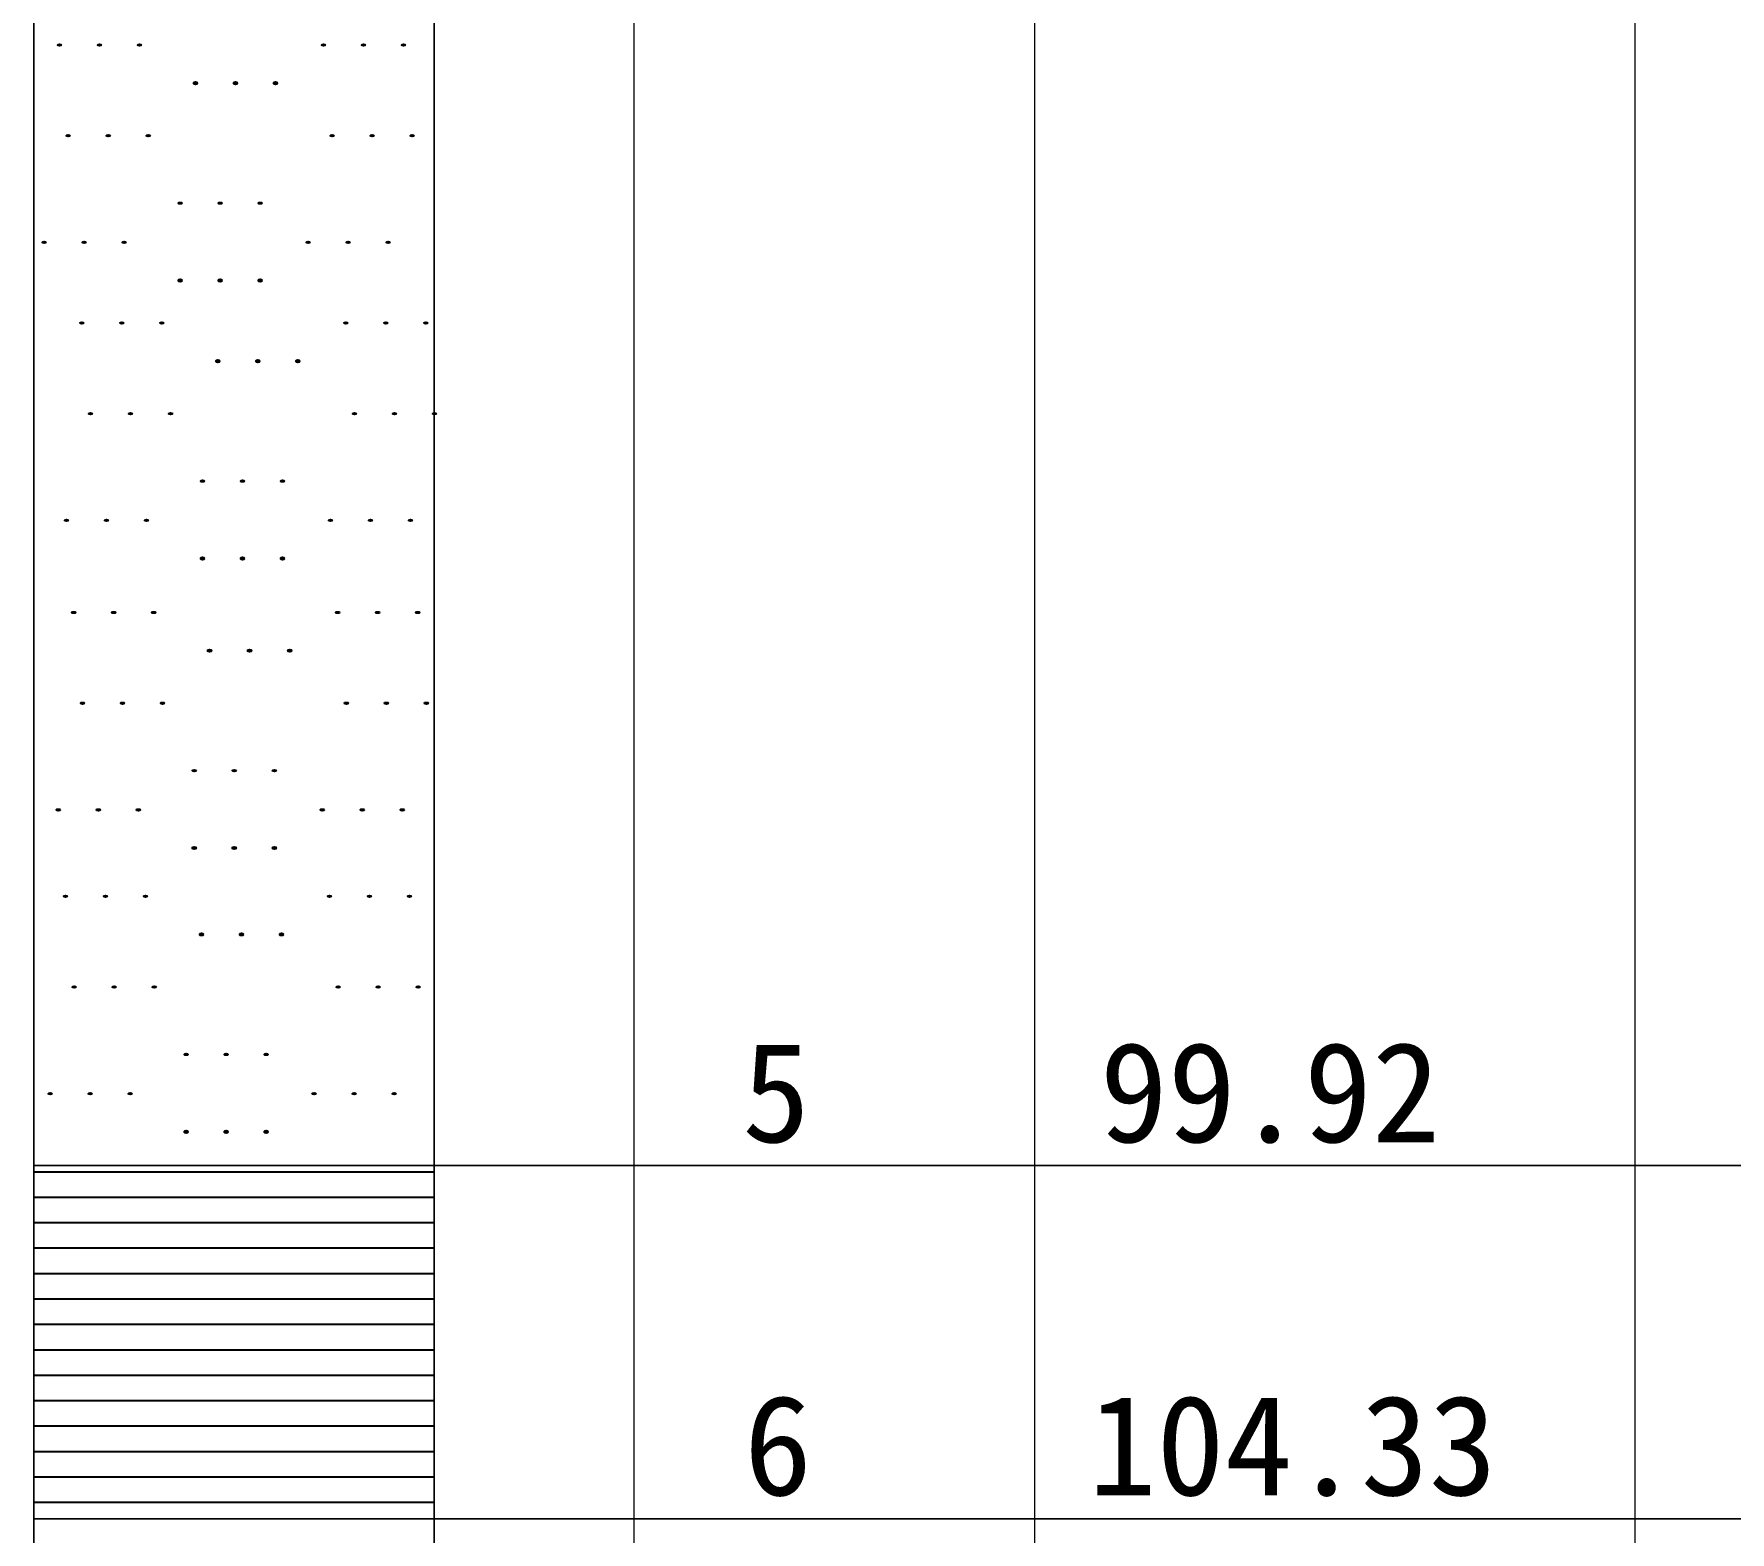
# Model space of a CAD drawing. Header units: millimetres. Extents: x -182 to 395, y -757 to 122.
# Drawn here: x -120.23 to -77.85, y -198.18 to -160.76 of the extents above; entities that cross this region are included whole.
import ezdxf

# ---------------------------------------------------------------- set-up
doc = ezdxf.new("R2010")
doc.units = ezdxf.units.MM
for name, color, linetype in [('111WT', 7, 'Continuous'), ('KY2WL', 7, 'Continuous'), ('KY6WL', 7, 'Continuous')]:
    doc.layers.add(name, color=color, linetype=linetype)
doc.styles.get("Standard").update_dxf_attribs({"font": ''})
doc.styles.get('Standard').set_extended_font_data('SimSun')

msp = doc.modelspace()

# ---------------------------------------------------------------- hatches: boundary and pattern name
at = {"lineweight": -3}
h = msp.add_hatch(dxfattribs=at)
h.set_pattern_fill('LINE', color=256, scale=0.2, style=0)
h.set_pattern_definition([(0, (-2930.216, -667.97014), (0, 0.635), [])])
h.paths.add_polyline_path([(-120.228, -189.028), (-120.228, -197.848), (-110.228, -197.848), (-110.228, -189.028)])
at = {"layer": 'KY2WL'}
h = msp.add_hatch(color=256, dxfattribs=at)
edge = h.paths.add_edge_path()
edge.add_ellipse((-118.588, -161.035), major_axis=(-0.05, 0), ratio=0.4, start_angle=180, end_angle=360)
edge.add_ellipse((-118.588, -161.035), major_axis=(-0.05, 0), ratio=0.4, start_angle=0, end_angle=180)
h = msp.add_hatch(color=256, dxfattribs=at)
edge = h.paths.add_edge_path()
edge.add_ellipse((-117.588, -161.035), major_axis=(0.05, 0), ratio=0.4, start_angle=0, end_angle=180)
edge.add_ellipse((-117.588, -161.035), major_axis=(0.05, 0), ratio=0.4, start_angle=180, end_angle=360)
h = msp.add_hatch(color=256, dxfattribs=at)
edge = h.paths.add_edge_path()
edge.add_ellipse((-112.994, -161.035), major_axis=(-0.05, 0), ratio=0.4, start_angle=180, end_angle=360)
edge.add_ellipse((-112.994, -161.035), major_axis=(-0.05, 0), ratio=0.4, start_angle=0, end_angle=180)
h = msp.add_hatch(color=256, dxfattribs=at)
edge = h.paths.add_edge_path()
edge.add_ellipse((-111.994, -161.035), major_axis=(0.05, 0), ratio=0.4, start_angle=0, end_angle=180)
edge.add_ellipse((-111.994, -161.035), major_axis=(0.05, 0), ratio=0.4, start_angle=180, end_angle=360)
h = msp.add_hatch(color=256, dxfattribs=at)
edge = h.paths.add_edge_path()
edge.add_ellipse((-110.994, -161.035), major_axis=(0.05, 0), ratio=0.4, start_angle=0, end_angle=180)
edge.add_ellipse((-110.994, -161.035), major_axis=(0.05, 0), ratio=0.4, start_angle=180, end_angle=360)
h = msp.add_hatch(color=256, dxfattribs=at)
edge = h.paths.add_edge_path()
edge.add_ellipse((-116.191, -161.978), major_axis=(-0.05, 0), ratio=0.4, start_angle=180, end_angle=360)
edge.add_ellipse((-116.191, -161.978), major_axis=(-0.05, 0), ratio=0.4, start_angle=0, end_angle=180)
h = msp.add_hatch(color=256, dxfattribs=at)
edge = h.paths.add_edge_path()
edge.add_ellipse((-116.191, -161.998), major_axis=(-0.05, 0), ratio=0.4, start_angle=180, end_angle=360)
edge.add_ellipse((-116.191, -161.998), major_axis=(-0.05, 0), ratio=0.4, start_angle=0, end_angle=180)
h = msp.add_hatch(color=256, dxfattribs=at)
edge = h.paths.add_edge_path()
edge.add_ellipse((-115.191, -161.978), major_axis=(-0.05, 0), ratio=0.4, start_angle=180, end_angle=360)
edge.add_ellipse((-115.191, -161.978), major_axis=(-0.05, 0), ratio=0.4, start_angle=0, end_angle=180)
h = msp.add_hatch(color=256, dxfattribs=at)
edge = h.paths.add_edge_path()
edge.add_ellipse((-115.191, -161.998), major_axis=(-0.05, 0), ratio=0.4, start_angle=180, end_angle=360)
edge.add_ellipse((-115.191, -161.998), major_axis=(-0.05, 0), ratio=0.4, start_angle=0, end_angle=180)
h = msp.add_hatch(color=256, dxfattribs=at)
edge = h.paths.add_edge_path()
edge.add_ellipse((-114.191, -161.978), major_axis=(-0.05, 0), ratio=0.4, start_angle=180, end_angle=360)
edge.add_ellipse((-114.191, -161.978), major_axis=(-0.05, 0), ratio=0.4, start_angle=0, end_angle=180)
h = msp.add_hatch(color=256, dxfattribs=at)
edge = h.paths.add_edge_path()
edge.add_ellipse((-114.191, -161.998), major_axis=(-0.05, 0), ratio=0.4, start_angle=180, end_angle=360)
edge.add_ellipse((-114.191, -161.998), major_axis=(-0.05, 0), ratio=0.4, start_angle=0, end_angle=180)
h = msp.add_hatch(color=256, dxfattribs=at)
edge = h.paths.add_edge_path()
edge.add_ellipse((-118.37, -163.301), major_axis=(-0.05, 0), ratio=0.4, start_angle=180, end_angle=360)
edge.add_ellipse((-118.37, -163.301), major_axis=(-0.05, 0), ratio=0.4, start_angle=0, end_angle=180)
h = msp.add_hatch(color=256, dxfattribs=at)
edge = h.paths.add_edge_path()
edge.add_ellipse((-117.37, -163.301), major_axis=(-0.05, 0), ratio=0.4, start_angle=180, end_angle=360)
edge.add_ellipse((-117.37, -163.301), major_axis=(-0.05, 0), ratio=0.4, start_angle=0, end_angle=180)
h = msp.add_hatch(color=256, dxfattribs=at)
edge = h.paths.add_edge_path()
edge.add_ellipse((-112.776, -163.301), major_axis=(-0.05, 0), ratio=0.4, start_angle=180, end_angle=360)
edge.add_ellipse((-112.776, -163.301), major_axis=(-0.05, 0), ratio=0.4, start_angle=0, end_angle=180)
h = msp.add_hatch(color=256, dxfattribs=at)
edge = h.paths.add_edge_path()
edge.add_ellipse((-111.776, -163.301), major_axis=(-0.05, 0), ratio=0.4, start_angle=180, end_angle=360)
edge.add_ellipse((-111.776, -163.301), major_axis=(-0.05, 0), ratio=0.4, start_angle=0, end_angle=180)
h = msp.add_hatch(color=256, dxfattribs=at)
edge = h.paths.add_edge_path()
edge.add_ellipse((-110.776, -163.301), major_axis=(-0.05, 0), ratio=0.4, start_angle=180, end_angle=360)
edge.add_ellipse((-110.776, -163.301), major_axis=(-0.05, 0), ratio=0.4, start_angle=0, end_angle=180)
h = msp.add_hatch(color=256, dxfattribs=at)
edge = h.paths.add_edge_path()
edge.add_ellipse((-116.575, -164.985), major_axis=(-0.05, 0), ratio=0.4, start_angle=180, end_angle=360)
edge.add_ellipse((-116.575, -164.985), major_axis=(-0.05, 0), ratio=0.4, start_angle=0, end_angle=180)
h = msp.add_hatch(color=256, dxfattribs=at)
edge = h.paths.add_edge_path()
edge.add_ellipse((-115.575, -164.985), major_axis=(-0.05, 0), ratio=0.4, start_angle=180, end_angle=360)
edge.add_ellipse((-115.575, -164.985), major_axis=(-0.05, 0), ratio=0.4, start_angle=0, end_angle=180)
h = msp.add_hatch(color=256, dxfattribs=at)
edge = h.paths.add_edge_path()
edge.add_ellipse((-114.575, -164.985), major_axis=(-0.05, 0), ratio=0.4, start_angle=180, end_angle=360)
edge.add_ellipse((-114.575, -164.985), major_axis=(-0.05, 0), ratio=0.4, start_angle=0, end_angle=180)
h = msp.add_hatch(color=256, dxfattribs=at)
edge = h.paths.add_edge_path()
edge.add_ellipse((-118.972, -165.965), major_axis=(-0.05, 0), ratio=0.4, start_angle=180, end_angle=360)
edge.add_ellipse((-118.972, -165.965), major_axis=(-0.05, 0), ratio=0.4, start_angle=0, end_angle=180)
h = msp.add_hatch(color=256, dxfattribs=at)
edge = h.paths.add_edge_path()
edge.add_ellipse((-117.972, -165.965), major_axis=(0.05, 0), ratio=0.4, start_angle=0, end_angle=180)
edge.add_ellipse((-117.972, -165.965), major_axis=(0.05, 0), ratio=0.4, start_angle=180, end_angle=360)
h = msp.add_hatch(color=256, dxfattribs=at)
edge = h.paths.add_edge_path()
edge.add_ellipse((-113.378, -165.965), major_axis=(-0.05, 0), ratio=0.4, start_angle=180, end_angle=360)
edge.add_ellipse((-113.378, -165.965), major_axis=(-0.05, 0), ratio=0.4, start_angle=0, end_angle=180)
h = msp.add_hatch(color=256, dxfattribs=at)
edge = h.paths.add_edge_path()
edge.add_ellipse((-112.378, -165.965), major_axis=(0.05, 0), ratio=0.4, start_angle=0, end_angle=180)
edge.add_ellipse((-112.378, -165.965), major_axis=(0.05, 0), ratio=0.4, start_angle=180, end_angle=360)
h = msp.add_hatch(color=256, dxfattribs=at)
edge = h.paths.add_edge_path()
edge.add_ellipse((-111.378, -165.965), major_axis=(0.05, 0), ratio=0.4, start_angle=0, end_angle=180)
edge.add_ellipse((-111.378, -165.965), major_axis=(0.05, 0), ratio=0.4, start_angle=180, end_angle=360)
h = msp.add_hatch(color=256, dxfattribs=at)
edge = h.paths.add_edge_path()
edge.add_ellipse((-116.575, -166.908), major_axis=(-0.05, 0), ratio=0.4, start_angle=180, end_angle=360)
edge.add_ellipse((-116.575, -166.908), major_axis=(-0.05, 0), ratio=0.4, start_angle=0, end_angle=180)
h = msp.add_hatch(color=256, dxfattribs=at)
edge = h.paths.add_edge_path()
edge.add_ellipse((-116.575, -166.928), major_axis=(-0.05, 0), ratio=0.4, start_angle=180, end_angle=360)
edge.add_ellipse((-116.575, -166.928), major_axis=(-0.05, 0), ratio=0.4, start_angle=0, end_angle=180)
h = msp.add_hatch(color=256, dxfattribs=at)
edge = h.paths.add_edge_path()
edge.add_ellipse((-115.575, -166.908), major_axis=(-0.05, 0), ratio=0.4, start_angle=180, end_angle=360)
edge.add_ellipse((-115.575, -166.908), major_axis=(-0.05, 0), ratio=0.4, start_angle=0, end_angle=180)
h = msp.add_hatch(color=256, dxfattribs=at)
edge = h.paths.add_edge_path()
edge.add_ellipse((-115.575, -166.928), major_axis=(-0.05, 0), ratio=0.4, start_angle=180, end_angle=360)
edge.add_ellipse((-115.575, -166.928), major_axis=(-0.05, 0), ratio=0.4, start_angle=0, end_angle=180)
h = msp.add_hatch(color=256, dxfattribs=at)
edge = h.paths.add_edge_path()
edge.add_ellipse((-114.575, -166.908), major_axis=(-0.05, 0), ratio=0.4, start_angle=180, end_angle=360)
edge.add_ellipse((-114.575, -166.908), major_axis=(-0.05, 0), ratio=0.4, start_angle=0, end_angle=180)
h = msp.add_hatch(color=256, dxfattribs=at)
edge = h.paths.add_edge_path()
edge.add_ellipse((-114.575, -166.928), major_axis=(-0.05, 0), ratio=0.4, start_angle=180, end_angle=360)
edge.add_ellipse((-114.575, -166.928), major_axis=(-0.05, 0), ratio=0.4, start_angle=0, end_angle=180)
h = msp.add_hatch(color=256, dxfattribs=at)
edge = h.paths.add_edge_path()
edge.add_ellipse((-118.031, -167.979), major_axis=(0.05, 0), ratio=0.4, start_angle=0, end_angle=180)
edge.add_ellipse((-118.031, -167.979), major_axis=(0.05, 0), ratio=0.4, start_angle=180, end_angle=360)
h = msp.add_hatch(color=256, dxfattribs=at)
edge = h.paths.add_edge_path()
edge.add_ellipse((-117.031, -167.979), major_axis=(-0.05, 0), ratio=0.4, start_angle=180, end_angle=360)
edge.add_ellipse((-117.031, -167.979), major_axis=(-0.05, 0), ratio=0.4, start_angle=0, end_angle=180)
h = msp.add_hatch(color=256, dxfattribs=at)
edge = h.paths.add_edge_path()
edge.add_ellipse((-112.437, -167.979), major_axis=(0.05, 0), ratio=0.4, start_angle=0, end_angle=180)
edge.add_ellipse((-112.437, -167.979), major_axis=(0.05, 0), ratio=0.4, start_angle=180, end_angle=360)
h = msp.add_hatch(color=256, dxfattribs=at)
edge = h.paths.add_edge_path()
edge.add_ellipse((-111.437, -167.979), major_axis=(-0.05, 0), ratio=0.4, start_angle=180, end_angle=360)
edge.add_ellipse((-111.437, -167.979), major_axis=(-0.05, 0), ratio=0.4, start_angle=0, end_angle=180)
h = msp.add_hatch(color=256, dxfattribs=at)
edge = h.paths.add_edge_path()
edge.add_ellipse((-110.437, -167.979), major_axis=(-0.05, 0), ratio=0.4, start_angle=180, end_angle=360)
edge.add_ellipse((-110.437, -167.979), major_axis=(-0.05, 0), ratio=0.4, start_angle=0, end_angle=180)
h = msp.add_hatch(color=256, dxfattribs=at)
edge = h.paths.add_edge_path()
edge.add_ellipse((-115.634, -168.922), major_axis=(-0.05, 0), ratio=0.4, start_angle=180, end_angle=360)
edge.add_ellipse((-115.634, -168.922), major_axis=(-0.05, 0), ratio=0.4, start_angle=0, end_angle=180)
h = msp.add_hatch(color=256, dxfattribs=at)
edge = h.paths.add_edge_path()
edge.add_ellipse((-115.634, -168.942), major_axis=(-0.05, 0), ratio=0.4, start_angle=180, end_angle=360)
edge.add_ellipse((-115.634, -168.942), major_axis=(-0.05, 0), ratio=0.4, start_angle=0, end_angle=180)
h = msp.add_hatch(color=256, dxfattribs=at)
edge = h.paths.add_edge_path()
edge.add_ellipse((-114.634, -168.922), major_axis=(0.05, 0), ratio=0.4, start_angle=0, end_angle=180)
edge.add_ellipse((-114.634, -168.922), major_axis=(0.05, 0), ratio=0.4, start_angle=180, end_angle=360)
h = msp.add_hatch(color=256, dxfattribs=at)
edge = h.paths.add_edge_path()
edge.add_ellipse((-114.634, -168.942), major_axis=(0.05, 0), ratio=0.4, start_angle=0, end_angle=180)
edge.add_ellipse((-114.634, -168.942), major_axis=(0.05, 0), ratio=0.4, start_angle=180, end_angle=360)
h = msp.add_hatch(color=256, dxfattribs=at)
edge = h.paths.add_edge_path()
edge.add_ellipse((-113.634, -168.922), major_axis=(0.05, 0), ratio=0.4, start_angle=0, end_angle=180)
edge.add_ellipse((-113.634, -168.922), major_axis=(0.05, 0), ratio=0.4, start_angle=180, end_angle=360)
h = msp.add_hatch(color=256, dxfattribs=at)
edge = h.paths.add_edge_path()
edge.add_ellipse((-113.634, -168.942), major_axis=(0.05, 0), ratio=0.4, start_angle=0, end_angle=180)
edge.add_ellipse((-113.634, -168.942), major_axis=(0.05, 0), ratio=0.4, start_angle=180, end_angle=360)
h = msp.add_hatch(color=256, dxfattribs=at)
edge = h.paths.add_edge_path()
edge.add_ellipse((-117.813, -170.245), major_axis=(-0.05, 0), ratio=0.4, start_angle=180, end_angle=360)
edge.add_ellipse((-117.813, -170.245), major_axis=(-0.05, 0), ratio=0.4, start_angle=0, end_angle=180)
h = msp.add_hatch(color=256, dxfattribs=at)
edge = h.paths.add_edge_path()
edge.add_ellipse((-116.813, -170.245), major_axis=(0.05, 0), ratio=0.4, start_angle=0, end_angle=180)
edge.add_ellipse((-116.813, -170.245), major_axis=(0.05, 0), ratio=0.4, start_angle=180, end_angle=360)
h = msp.add_hatch(color=256, dxfattribs=at)
edge = h.paths.add_edge_path()
edge.add_ellipse((-112.219, -170.245), major_axis=(-0.05, 0), ratio=0.4, start_angle=180, end_angle=360)
edge.add_ellipse((-112.219, -170.245), major_axis=(-0.05, 0), ratio=0.4, start_angle=0, end_angle=180)
h = msp.add_hatch(color=256, dxfattribs=at)
edge = h.paths.add_edge_path()
edge.add_ellipse((-111.219, -170.245), major_axis=(0.05, 0), ratio=0.4, start_angle=0, end_angle=180)
edge.add_ellipse((-111.219, -170.245), major_axis=(0.05, 0), ratio=0.4, start_angle=180, end_angle=360)
h = msp.add_hatch(color=256, dxfattribs=at)
edge = h.paths.add_edge_path()
edge.add_ellipse((-110.219, -170.245), major_axis=(0.05, 0), ratio=0.4, start_angle=0, end_angle=180)
edge.add_ellipse((-110.219, -170.245), major_axis=(0.05, 0), ratio=0.4, start_angle=180, end_angle=360)
h = msp.add_hatch(color=256, dxfattribs=at)
edge = h.paths.add_edge_path()
edge.add_ellipse((-116.018, -171.929), major_axis=(-0.05, 0), ratio=0.4, start_angle=180, end_angle=360)
edge.add_ellipse((-116.018, -171.929), major_axis=(-0.05, 0), ratio=0.4, start_angle=0, end_angle=180)
h = msp.add_hatch(color=256, dxfattribs=at)
edge = h.paths.add_edge_path()
edge.add_ellipse((-115.018, -171.929), major_axis=(0.05, 0), ratio=0.4, start_angle=0, end_angle=180)
edge.add_ellipse((-115.018, -171.929), major_axis=(0.05, 0), ratio=0.4, start_angle=180, end_angle=360)
h = msp.add_hatch(color=256, dxfattribs=at)
edge = h.paths.add_edge_path()
edge.add_ellipse((-114.018, -171.929), major_axis=(0.05, 0), ratio=0.4, start_angle=0, end_angle=180)
edge.add_ellipse((-114.018, -171.929), major_axis=(0.05, 0), ratio=0.4, start_angle=180, end_angle=360)
h = msp.add_hatch(color=256, dxfattribs=at)
edge = h.paths.add_edge_path()
edge.add_ellipse((-118.414, -172.909), major_axis=(0.05, 0), ratio=0.4, start_angle=0, end_angle=180)
edge.add_ellipse((-118.414, -172.909), major_axis=(0.05, 0), ratio=0.4, start_angle=180, end_angle=360)
h = msp.add_hatch(color=256, dxfattribs=at)
edge = h.paths.add_edge_path()
edge.add_ellipse((-117.414, -172.909), major_axis=(-0.05, 0), ratio=0.4, start_angle=180, end_angle=360)
edge.add_ellipse((-117.414, -172.909), major_axis=(-0.05, 0), ratio=0.4, start_angle=0, end_angle=180)
h = msp.add_hatch(color=256, dxfattribs=at)
edge = h.paths.add_edge_path()
edge.add_ellipse((-112.82, -172.909), major_axis=(0.05, 0), ratio=0.4, start_angle=0, end_angle=180)
edge.add_ellipse((-112.82, -172.909), major_axis=(0.05, 0), ratio=0.4, start_angle=180, end_angle=360)
h = msp.add_hatch(color=256, dxfattribs=at)
edge = h.paths.add_edge_path()
edge.add_ellipse((-111.82, -172.909), major_axis=(-0.05, 0), ratio=0.4, start_angle=180, end_angle=360)
edge.add_ellipse((-111.82, -172.909), major_axis=(-0.05, 0), ratio=0.4, start_angle=0, end_angle=180)
h = msp.add_hatch(color=256, dxfattribs=at)
edge = h.paths.add_edge_path()
edge.add_ellipse((-110.82, -172.909), major_axis=(-0.05, 0), ratio=0.4, start_angle=180, end_angle=360)
edge.add_ellipse((-110.82, -172.909), major_axis=(-0.05, 0), ratio=0.4, start_angle=0, end_angle=180)
h = msp.add_hatch(color=256, dxfattribs=at)
edge = h.paths.add_edge_path()
edge.add_ellipse((-116.018, -173.852), major_axis=(-0.05, 0), ratio=0.4, start_angle=180, end_angle=360)
edge.add_ellipse((-116.018, -173.852), major_axis=(-0.05, 0), ratio=0.4, start_angle=0, end_angle=180)
h = msp.add_hatch(color=256, dxfattribs=at)
edge = h.paths.add_edge_path()
edge.add_ellipse((-116.018, -173.872), major_axis=(-0.05, 0), ratio=0.4, start_angle=180, end_angle=360)
edge.add_ellipse((-116.018, -173.872), major_axis=(-0.05, 0), ratio=0.4, start_angle=0, end_angle=180)
h = msp.add_hatch(color=256, dxfattribs=at)
edge = h.paths.add_edge_path()
edge.add_ellipse((-115.018, -173.852), major_axis=(0.05, 0), ratio=0.4, start_angle=0, end_angle=180)
edge.add_ellipse((-115.018, -173.852), major_axis=(0.05, 0), ratio=0.4, start_angle=180, end_angle=360)
h = msp.add_hatch(color=256, dxfattribs=at)
edge = h.paths.add_edge_path()
edge.add_ellipse((-115.018, -173.872), major_axis=(0.05, 0), ratio=0.4, start_angle=0, end_angle=180)
edge.add_ellipse((-115.018, -173.872), major_axis=(0.05, 0), ratio=0.4, start_angle=180, end_angle=360)
h = msp.add_hatch(color=256, dxfattribs=at)
edge = h.paths.add_edge_path()
edge.add_ellipse((-114.018, -173.852), major_axis=(0.05, 0), ratio=0.4, start_angle=0, end_angle=180)
edge.add_ellipse((-114.018, -173.852), major_axis=(0.05, 0), ratio=0.4, start_angle=180, end_angle=360)
h = msp.add_hatch(color=256, dxfattribs=at)
edge = h.paths.add_edge_path()
edge.add_ellipse((-114.018, -173.872), major_axis=(0.05, 0), ratio=0.4, start_angle=0, end_angle=180)
edge.add_ellipse((-114.018, -173.872), major_axis=(0.05, 0), ratio=0.4, start_angle=180, end_angle=360)
h = msp.add_hatch(color=256, dxfattribs=at)
edge = h.paths.add_edge_path()
edge.add_ellipse((-118.234, -175.211), major_axis=(0.05, 0), ratio=0.4, start_angle=0, end_angle=180)
edge.add_ellipse((-118.234, -175.211), major_axis=(0.05, 0), ratio=0.4, start_angle=180, end_angle=360)
h = msp.add_hatch(color=256, dxfattribs=at)
edge = h.paths.add_edge_path()
edge.add_ellipse((-117.234, -175.211), major_axis=(0.05, 0), ratio=0.4, start_angle=0, end_angle=180)
edge.add_ellipse((-117.234, -175.211), major_axis=(0.05, 0), ratio=0.4, start_angle=180, end_angle=360)
h = msp.add_hatch(color=256, dxfattribs=at)
edge = h.paths.add_edge_path()
edge.add_ellipse((-112.64, -175.211), major_axis=(0.05, 0), ratio=0.4, start_angle=0, end_angle=180)
edge.add_ellipse((-112.64, -175.211), major_axis=(0.05, 0), ratio=0.4, start_angle=180, end_angle=360)
h = msp.add_hatch(color=256, dxfattribs=at)
edge = h.paths.add_edge_path()
edge.add_ellipse((-111.64, -175.211), major_axis=(0.05, 0), ratio=0.4, start_angle=0, end_angle=180)
edge.add_ellipse((-111.64, -175.211), major_axis=(0.05, 0), ratio=0.4, start_angle=180, end_angle=360)
h = msp.add_hatch(color=256, dxfattribs=at)
edge = h.paths.add_edge_path()
edge.add_ellipse((-110.64, -175.211), major_axis=(-0.05, 0), ratio=0.4, start_angle=180, end_angle=360)
edge.add_ellipse((-110.64, -175.211), major_axis=(-0.05, 0), ratio=0.4, start_angle=0, end_angle=180)
h = msp.add_hatch(color=256, dxfattribs=at)
edge = h.paths.add_edge_path()
edge.add_ellipse((-115.838, -176.154), major_axis=(-0.05, 0), ratio=0.4, start_angle=180, end_angle=360)
edge.add_ellipse((-115.838, -176.154), major_axis=(-0.05, 0), ratio=0.4, start_angle=0, end_angle=180)
h = msp.add_hatch(color=256, dxfattribs=at)
edge = h.paths.add_edge_path()
edge.add_ellipse((-115.838, -176.174), major_axis=(-0.05, 0), ratio=0.4, start_angle=180, end_angle=360)
edge.add_ellipse((-115.838, -176.174), major_axis=(-0.05, 0), ratio=0.4, start_angle=0, end_angle=180)
h = msp.add_hatch(color=256, dxfattribs=at)
edge = h.paths.add_edge_path()
edge.add_ellipse((-114.838, -176.154), major_axis=(-0.05, 0), ratio=0.4, start_angle=180, end_angle=360)
edge.add_ellipse((-114.838, -176.154), major_axis=(-0.05, 0), ratio=0.4, start_angle=0, end_angle=180)
h = msp.add_hatch(color=256, dxfattribs=at)
edge = h.paths.add_edge_path()
edge.add_ellipse((-114.838, -176.174), major_axis=(-0.05, 0), ratio=0.4, start_angle=180, end_angle=360)
edge.add_ellipse((-114.838, -176.174), major_axis=(-0.05, 0), ratio=0.4, start_angle=0, end_angle=180)
h = msp.add_hatch(color=256, dxfattribs=at)
edge = h.paths.add_edge_path()
edge.add_ellipse((-113.838, -176.154), major_axis=(0.05, 0), ratio=0.4, start_angle=0, end_angle=180)
edge.add_ellipse((-113.838, -176.154), major_axis=(0.05, 0), ratio=0.4, start_angle=180, end_angle=360)
h = msp.add_hatch(color=256, dxfattribs=at)
edge = h.paths.add_edge_path()
edge.add_ellipse((-113.838, -176.174), major_axis=(0.05, 0), ratio=0.4, start_angle=0, end_angle=180)
edge.add_ellipse((-113.838, -176.174), major_axis=(0.05, 0), ratio=0.4, start_angle=180, end_angle=360)
h = msp.add_hatch(color=256, dxfattribs=at)
edge = h.paths.add_edge_path()
edge.add_ellipse((-118.016, -177.477), major_axis=(-0.05, 0), ratio=0.4, start_angle=180, end_angle=360)
edge.add_ellipse((-118.016, -177.477), major_axis=(-0.05, 0), ratio=0.4, start_angle=0, end_angle=180)
h = msp.add_hatch(color=256, dxfattribs=at)
edge = h.paths.add_edge_path()
edge.add_ellipse((-117.016, -177.477), major_axis=(-0.05, 0), ratio=0.4, start_angle=180, end_angle=360)
edge.add_ellipse((-117.016, -177.477), major_axis=(-0.05, 0), ratio=0.4, start_angle=0, end_angle=180)
h = msp.add_hatch(color=256, dxfattribs=at)
edge = h.paths.add_edge_path()
edge.add_ellipse((-112.422, -177.477), major_axis=(-0.05, 0), ratio=0.4, start_angle=180, end_angle=360)
edge.add_ellipse((-112.422, -177.477), major_axis=(-0.05, 0), ratio=0.4, start_angle=0, end_angle=180)
h = msp.add_hatch(color=256, dxfattribs=at)
edge = h.paths.add_edge_path()
edge.add_ellipse((-111.422, -177.477), major_axis=(-0.05, 0), ratio=0.4, start_angle=180, end_angle=360)
edge.add_ellipse((-111.422, -177.477), major_axis=(-0.05, 0), ratio=0.4, start_angle=0, end_angle=180)
h = msp.add_hatch(color=256, dxfattribs=at)
edge = h.paths.add_edge_path()
edge.add_ellipse((-110.422, -177.477), major_axis=(0.05, 0), ratio=0.4, start_angle=0, end_angle=180)
edge.add_ellipse((-110.422, -177.477), major_axis=(0.05, 0), ratio=0.4, start_angle=180, end_angle=360)
h = msp.add_hatch(color=256, dxfattribs=at)
edge = h.paths.add_edge_path()
edge.add_ellipse((-116.221, -179.161), major_axis=(-0.05, 0), ratio=0.4, start_angle=180, end_angle=360)
edge.add_ellipse((-116.221, -179.161), major_axis=(-0.05, 0), ratio=0.4, start_angle=0, end_angle=180)
h = msp.add_hatch(color=256, dxfattribs=at)
edge = h.paths.add_edge_path()
edge.add_ellipse((-115.221, -179.161), major_axis=(-0.05, 0), ratio=0.4, start_angle=180, end_angle=360)
edge.add_ellipse((-115.221, -179.161), major_axis=(-0.05, 0), ratio=0.4, start_angle=0, end_angle=180)
h = msp.add_hatch(color=256, dxfattribs=at)
edge = h.paths.add_edge_path()
edge.add_ellipse((-114.221, -179.161), major_axis=(0.05, 0), ratio=0.4, start_angle=0, end_angle=180)
edge.add_ellipse((-114.221, -179.161), major_axis=(0.05, 0), ratio=0.4, start_angle=180, end_angle=360)
h = msp.add_hatch(color=256, dxfattribs=at)
edge = h.paths.add_edge_path()
edge.add_ellipse((-118.618, -180.141), major_axis=(0.05, 0), ratio=0.4, start_angle=0, end_angle=180)
edge.add_ellipse((-118.618, -180.141), major_axis=(0.05, 0), ratio=0.4, start_angle=180, end_angle=360)
h = msp.add_hatch(color=256, dxfattribs=at)
edge = h.paths.add_edge_path()
edge.add_ellipse((-117.618, -180.141), major_axis=(0.05, 0), ratio=0.4, start_angle=0, end_angle=180)
edge.add_ellipse((-117.618, -180.141), major_axis=(0.05, 0), ratio=0.4, start_angle=180, end_angle=360)
h = msp.add_hatch(color=256, dxfattribs=at)
edge = h.paths.add_edge_path()
edge.add_ellipse((-113.024, -180.141), major_axis=(0.05, 0), ratio=0.4, start_angle=0, end_angle=180)
edge.add_ellipse((-113.024, -180.141), major_axis=(0.05, 0), ratio=0.4, start_angle=180, end_angle=360)
h = msp.add_hatch(color=256, dxfattribs=at)
edge = h.paths.add_edge_path()
edge.add_ellipse((-112.024, -180.141), major_axis=(0.05, 0), ratio=0.4, start_angle=0, end_angle=180)
edge.add_ellipse((-112.024, -180.141), major_axis=(0.05, 0), ratio=0.4, start_angle=180, end_angle=360)
h = msp.add_hatch(color=256, dxfattribs=at)
edge = h.paths.add_edge_path()
edge.add_ellipse((-111.024, -180.141), major_axis=(-0.05, 0), ratio=0.4, start_angle=180, end_angle=360)
edge.add_ellipse((-111.024, -180.141), major_axis=(-0.05, 0), ratio=0.4, start_angle=0, end_angle=180)
h = msp.add_hatch(color=256, dxfattribs=at)
edge = h.paths.add_edge_path()
edge.add_ellipse((-116.221, -181.084), major_axis=(-0.05, 0), ratio=0.4, start_angle=180, end_angle=360)
edge.add_ellipse((-116.221, -181.084), major_axis=(-0.05, 0), ratio=0.4, start_angle=0, end_angle=180)
h = msp.add_hatch(color=256, dxfattribs=at)
edge = h.paths.add_edge_path()
edge.add_ellipse((-116.221, -181.104), major_axis=(-0.05, 0), ratio=0.4, start_angle=180, end_angle=360)
edge.add_ellipse((-116.221, -181.104), major_axis=(-0.05, 0), ratio=0.4, start_angle=0, end_angle=180)
h = msp.add_hatch(color=256, dxfattribs=at)
edge = h.paths.add_edge_path()
edge.add_ellipse((-115.221, -181.084), major_axis=(-0.05, 0), ratio=0.4, start_angle=180, end_angle=360)
edge.add_ellipse((-115.221, -181.084), major_axis=(-0.05, 0), ratio=0.4, start_angle=0, end_angle=180)
h = msp.add_hatch(color=256, dxfattribs=at)
edge = h.paths.add_edge_path()
edge.add_ellipse((-115.221, -181.104), major_axis=(-0.05, 0), ratio=0.4, start_angle=180, end_angle=360)
edge.add_ellipse((-115.221, -181.104), major_axis=(-0.05, 0), ratio=0.4, start_angle=0, end_angle=180)
h = msp.add_hatch(color=256, dxfattribs=at)
edge = h.paths.add_edge_path()
edge.add_ellipse((-114.221, -181.084), major_axis=(0.05, 0), ratio=0.4, start_angle=0, end_angle=180)
edge.add_ellipse((-114.221, -181.084), major_axis=(0.05, 0), ratio=0.4, start_angle=180, end_angle=360)
h = msp.add_hatch(color=256, dxfattribs=at)
edge = h.paths.add_edge_path()
edge.add_ellipse((-114.221, -181.104), major_axis=(0.05, 0), ratio=0.4, start_angle=0, end_angle=180)
edge.add_ellipse((-114.221, -181.104), major_axis=(0.05, 0), ratio=0.4, start_angle=180, end_angle=360)
h = msp.add_hatch(color=256, dxfattribs=at)
edge = h.paths.add_edge_path()
edge.add_ellipse((-118.439, -182.3), major_axis=(0.05, 0), ratio=0.4, start_angle=0, end_angle=180)
edge.add_ellipse((-118.439, -182.3), major_axis=(0.05, 0), ratio=0.4, start_angle=180, end_angle=360)
h = msp.add_hatch(color=256, dxfattribs=at)
edge = h.paths.add_edge_path()
edge.add_ellipse((-117.439, -182.3), major_axis=(-0.05, 0), ratio=0.4, start_angle=180, end_angle=360)
edge.add_ellipse((-117.439, -182.3), major_axis=(-0.05, 0), ratio=0.4, start_angle=0, end_angle=180)
h = msp.add_hatch(color=256, dxfattribs=at)
edge = h.paths.add_edge_path()
edge.add_ellipse((-112.845, -182.3), major_axis=(0.05, 0), ratio=0.4, start_angle=0, end_angle=180)
edge.add_ellipse((-112.845, -182.3), major_axis=(0.05, 0), ratio=0.4, start_angle=180, end_angle=360)
h = msp.add_hatch(color=256, dxfattribs=at)
edge = h.paths.add_edge_path()
edge.add_ellipse((-111.845, -182.3), major_axis=(-0.05, 0), ratio=0.4, start_angle=180, end_angle=360)
edge.add_ellipse((-111.845, -182.3), major_axis=(-0.05, 0), ratio=0.4, start_angle=0, end_angle=180)
h = msp.add_hatch(color=256, dxfattribs=at)
edge = h.paths.add_edge_path()
edge.add_ellipse((-110.845, -182.3), major_axis=(-0.05, 0), ratio=0.4, start_angle=180, end_angle=360)
edge.add_ellipse((-110.845, -182.3), major_axis=(-0.05, 0), ratio=0.4, start_angle=0, end_angle=180)
h = msp.add_hatch(color=256, dxfattribs=at)
edge = h.paths.add_edge_path()
edge.add_ellipse((-116.043, -183.243), major_axis=(-0.05, 0), ratio=0.4, start_angle=180, end_angle=360)
edge.add_ellipse((-116.043, -183.243), major_axis=(-0.05, 0), ratio=0.4, start_angle=0, end_angle=180)
h = msp.add_hatch(color=256, dxfattribs=at)
edge = h.paths.add_edge_path()
edge.add_ellipse((-116.043, -183.263), major_axis=(-0.05, 0), ratio=0.4, start_angle=180, end_angle=360)
edge.add_ellipse((-116.043, -183.263), major_axis=(-0.05, 0), ratio=0.4, start_angle=0, end_angle=180)
h = msp.add_hatch(color=256, dxfattribs=at)
edge = h.paths.add_edge_path()
edge.add_ellipse((-115.043, -183.243), major_axis=(0.05, 0), ratio=0.4, start_angle=0, end_angle=180)
edge.add_ellipse((-115.043, -183.243), major_axis=(0.05, 0), ratio=0.4, start_angle=180, end_angle=360)
h = msp.add_hatch(color=256, dxfattribs=at)
edge = h.paths.add_edge_path()
edge.add_ellipse((-115.043, -183.263), major_axis=(0.05, 0), ratio=0.4, start_angle=0, end_angle=180)
edge.add_ellipse((-115.043, -183.263), major_axis=(0.05, 0), ratio=0.4, start_angle=180, end_angle=360)
h = msp.add_hatch(color=256, dxfattribs=at)
edge = h.paths.add_edge_path()
edge.add_ellipse((-114.043, -183.243), major_axis=(0.05, 0), ratio=0.4, start_angle=0, end_angle=180)
edge.add_ellipse((-114.043, -183.243), major_axis=(0.05, 0), ratio=0.4, start_angle=180, end_angle=360)
h = msp.add_hatch(color=256, dxfattribs=at)
edge = h.paths.add_edge_path()
edge.add_ellipse((-114.043, -183.263), major_axis=(0.05, 0), ratio=0.4, start_angle=0, end_angle=180)
edge.add_ellipse((-114.043, -183.263), major_axis=(0.05, 0), ratio=0.4, start_angle=180, end_angle=360)
h = msp.add_hatch(color=256, dxfattribs=at)
edge = h.paths.add_edge_path()
edge.add_ellipse((-118.221, -184.566), major_axis=(-0.05, 0), ratio=0.4, start_angle=180, end_angle=360)
edge.add_ellipse((-118.221, -184.566), major_axis=(-0.05, 0), ratio=0.4, start_angle=0, end_angle=180)
h = msp.add_hatch(color=256, dxfattribs=at)
edge = h.paths.add_edge_path()
edge.add_ellipse((-117.221, -184.566), major_axis=(0.05, 0), ratio=0.4, start_angle=0, end_angle=180)
edge.add_ellipse((-117.221, -184.566), major_axis=(0.05, 0), ratio=0.4, start_angle=180, end_angle=360)
h = msp.add_hatch(color=256, dxfattribs=at)
edge = h.paths.add_edge_path()
edge.add_ellipse((-112.627, -184.566), major_axis=(-0.05, 0), ratio=0.4, start_angle=180, end_angle=360)
edge.add_ellipse((-112.627, -184.566), major_axis=(-0.05, 0), ratio=0.4, start_angle=0, end_angle=180)
h = msp.add_hatch(color=256, dxfattribs=at)
edge = h.paths.add_edge_path()
edge.add_ellipse((-111.627, -184.566), major_axis=(0.05, 0), ratio=0.4, start_angle=0, end_angle=180)
edge.add_ellipse((-111.627, -184.566), major_axis=(0.05, 0), ratio=0.4, start_angle=180, end_angle=360)
h = msp.add_hatch(color=256, dxfattribs=at)
edge = h.paths.add_edge_path()
edge.add_ellipse((-110.627, -184.566), major_axis=(0.05, 0), ratio=0.4, start_angle=0, end_angle=180)
edge.add_ellipse((-110.627, -184.566), major_axis=(0.05, 0), ratio=0.4, start_angle=180, end_angle=360)
h = msp.add_hatch(color=256, dxfattribs=at)
edge = h.paths.add_edge_path()
edge.add_ellipse((-116.426, -186.25), major_axis=(-0.05, 0), ratio=0.4, start_angle=180, end_angle=360)
edge.add_ellipse((-116.426, -186.25), major_axis=(-0.05, 0), ratio=0.4, start_angle=0, end_angle=180)
h = msp.add_hatch(color=256, dxfattribs=at)
edge = h.paths.add_edge_path()
edge.add_ellipse((-115.426, -186.25), major_axis=(0.05, 0), ratio=0.4, start_angle=0, end_angle=180)
edge.add_ellipse((-115.426, -186.25), major_axis=(0.05, 0), ratio=0.4, start_angle=180, end_angle=360)
h = msp.add_hatch(color=256, dxfattribs=at)
edge = h.paths.add_edge_path()
edge.add_ellipse((-114.426, -186.25), major_axis=(0.05, 0), ratio=0.4, start_angle=0, end_angle=180)
edge.add_ellipse((-114.426, -186.25), major_axis=(0.05, 0), ratio=0.4, start_angle=180, end_angle=360)
h = msp.add_hatch(color=256, dxfattribs=at)
edge = h.paths.add_edge_path()
edge.add_ellipse((-118.823, -187.23), major_axis=(0.05, 0), ratio=0.4, start_angle=0, end_angle=180)
edge.add_ellipse((-118.823, -187.23), major_axis=(0.05, 0), ratio=0.4, start_angle=180, end_angle=360)
h = msp.add_hatch(color=256, dxfattribs=at)
edge = h.paths.add_edge_path()
edge.add_ellipse((-117.823, -187.23), major_axis=(-0.05, 0), ratio=0.4, start_angle=180, end_angle=360)
edge.add_ellipse((-117.823, -187.23), major_axis=(-0.05, 0), ratio=0.4, start_angle=0, end_angle=180)
h = msp.add_hatch(color=256, dxfattribs=at)
edge = h.paths.add_edge_path()
edge.add_ellipse((-113.229, -187.23), major_axis=(0.05, 0), ratio=0.4, start_angle=0, end_angle=180)
edge.add_ellipse((-113.229, -187.23), major_axis=(0.05, 0), ratio=0.4, start_angle=180, end_angle=360)
h = msp.add_hatch(color=256, dxfattribs=at)
edge = h.paths.add_edge_path()
edge.add_ellipse((-112.229, -187.23), major_axis=(-0.05, 0), ratio=0.4, start_angle=180, end_angle=360)
edge.add_ellipse((-112.229, -187.23), major_axis=(-0.05, 0), ratio=0.4, start_angle=0, end_angle=180)
h = msp.add_hatch(color=256, dxfattribs=at)
edge = h.paths.add_edge_path()
edge.add_ellipse((-111.229, -187.23), major_axis=(-0.05, 0), ratio=0.4, start_angle=180, end_angle=360)
edge.add_ellipse((-111.229, -187.23), major_axis=(-0.05, 0), ratio=0.4, start_angle=0, end_angle=180)
h = msp.add_hatch(color=256, dxfattribs=at)
edge = h.paths.add_edge_path()
edge.add_ellipse((-116.426, -188.173), major_axis=(-0.05, 0), ratio=0.4, start_angle=180, end_angle=360)
edge.add_ellipse((-116.426, -188.173), major_axis=(-0.05, 0), ratio=0.4, start_angle=0, end_angle=180)
h = msp.add_hatch(color=256, dxfattribs=at)
edge = h.paths.add_edge_path()
edge.add_ellipse((-116.426, -188.193), major_axis=(-0.05, 0), ratio=0.4, start_angle=180, end_angle=360)
edge.add_ellipse((-116.426, -188.193), major_axis=(-0.05, 0), ratio=0.4, start_angle=0, end_angle=180)
h = msp.add_hatch(color=256, dxfattribs=at)
edge = h.paths.add_edge_path()
edge.add_ellipse((-115.426, -188.173), major_axis=(0.05, 0), ratio=0.4, start_angle=0, end_angle=180)
edge.add_ellipse((-115.426, -188.173), major_axis=(0.05, 0), ratio=0.4, start_angle=180, end_angle=360)
h = msp.add_hatch(color=256, dxfattribs=at)
edge = h.paths.add_edge_path()
edge.add_ellipse((-115.426, -188.193), major_axis=(0.05, 0), ratio=0.4, start_angle=0, end_angle=180)
edge.add_ellipse((-115.426, -188.193), major_axis=(0.05, 0), ratio=0.4, start_angle=180, end_angle=360)
h = msp.add_hatch(color=256, dxfattribs=at)
edge = h.paths.add_edge_path()
edge.add_ellipse((-114.426, -188.173), major_axis=(0.05, 0), ratio=0.4, start_angle=0, end_angle=180)
edge.add_ellipse((-114.426, -188.173), major_axis=(0.05, 0), ratio=0.4, start_angle=180, end_angle=360)
h = msp.add_hatch(color=256, dxfattribs=at)
edge = h.paths.add_edge_path()
edge.add_ellipse((-114.426, -188.193), major_axis=(0.05, 0), ratio=0.4, start_angle=0, end_angle=180)
edge.add_ellipse((-114.426, -188.193), major_axis=(0.05, 0), ratio=0.4, start_angle=180, end_angle=360)

# ---------------------------------------------------------------- linework, layer by layer
at = {"lineweight": 20}
for p, q in [((-120.228, 10.812), (-120.228, -302.248)), ((-110.228, -100.788), (-110.228, -302.248))]:
    msp.add_line(p, q, dxfattribs=at)
at = {"layer": 'KY2WL', "lineweight": 20}
for p, q in [((-120.228, -189.028), (-35.228, -189.028)), ((-109.228, -189.028), (-120.228, -189.028)), ((-50.228, -189.028), (-109.228, -189.028)), ((-120.228, -197.848), (-35.228, -197.848)), ((-109.228, -197.848), (-120.228, -197.848)), ((-50.228, -197.848), (-109.228, -197.848))]:
    msp.add_line(p, q, dxfattribs=at)
at = {"layer": 'KY2WL'}
for centre in [(-119.588, -161.035), (-115.191, -161.978), (-115.191, -161.998), (-117.37, -163.301), (-111.776, -163.301), (-115.575, -164.985), (-119.972, -165.965), (-115.575, -166.908), (-115.575, -166.928), (-110.437, -167.979), (-118.813, -170.245), (-110.82, -172.909), (-115.838, -176.154), (-115.838, -176.174), (-118.016, -177.477), (-112.422, -177.477), (-116.221, -179.161), (-116.221, -181.084), (-116.221, -181.104), (-110.845, -182.3), (-119.221, -184.566), (-111.229, -187.23)]:
    msp.add_ellipse(centre, major_axis=(-0.05, 0), ratio=0.4, start_param=3.141593, end_param=9.424778, dxfattribs=at)
for centre in [(-118.588, -161.035), (-117.588, -161.035), (-112.994, -161.035), (-111.994, -161.035), (-110.994, -161.035), (-116.191, -161.978), (-116.191, -161.998), (-114.191, -161.978), (-114.191, -161.998), (-119.37, -163.301), (-118.37, -163.301), (-112.776, -163.301), (-110.776, -163.301), (-116.575, -164.985), (-114.575, -164.985), (-118.972, -165.965), (-117.972, -165.965), (-113.378, -165.965), (-112.378, -165.965), (-111.378, -165.965), (-116.575, -166.908), (-116.575, -166.928), (-114.575, -166.908), (-114.575, -166.928), (-119.031, -167.979), (-118.031, -167.979), (-117.031, -167.979), (-112.437, -167.979), (-111.437, -167.979), (-115.634, -168.922), (-115.634, -168.942), (-114.634, -168.922), (-114.634, -168.942), (-113.634, -168.922), (-113.634, -168.942), (-117.813, -170.245), (-116.813, -170.245), (-112.219, -170.245), (-111.219, -170.245), (-110.219, -170.245), (-116.018, -171.929), (-115.018, -171.929), (-114.018, -171.929), (-119.414, -172.909), (-118.414, -172.909), (-117.414, -172.909), (-112.82, -172.909), (-111.82, -172.909), (-116.018, -173.852), (-116.018, -173.872), (-115.018, -173.852), (-115.018, -173.872), (-114.018, -173.852), (-114.018, -173.872), (-119.234, -175.211), (-118.234, -175.211), (-117.234, -175.211), (-112.64, -175.211), (-111.64, -175.211), (-110.64, -175.211), (-114.838, -176.154), (-114.838, -176.174), (-113.838, -176.154), (-113.838, -176.174), (-119.016, -177.477), (-117.016, -177.477), (-111.422, -177.477), (-110.422, -177.477), (-115.221, -179.161), (-114.221, -179.161), (-119.618, -180.141), (-118.618, -180.141), (-117.618, -180.141), (-113.024, -180.141), (-112.024, -180.141), (-111.024, -180.141), (-115.221, -181.084), (-115.221, -181.104), (-114.221, -181.084), (-114.221, -181.104), (-119.439, -182.3), (-118.439, -182.3), (-117.439, -182.3), (-112.845, -182.3), (-111.845, -182.3), (-116.043, -183.243), (-116.043, -183.263), (-115.043, -183.243), (-115.043, -183.263), (-114.043, -183.243), (-114.043, -183.263), (-118.221, -184.566), (-117.221, -184.566), (-112.627, -184.566), (-111.627, -184.566), (-110.627, -184.566), (-116.426, -186.25), (-115.426, -186.25), (-114.426, -186.25), (-119.823, -187.23), (-118.823, -187.23), (-117.823, -187.23), (-113.229, -187.23), (-112.229, -187.23), (-116.426, -188.173), (-116.426, -188.193), (-115.426, -188.173), (-115.426, -188.193), (-114.426, -188.173), (-114.426, -188.193)]:
    msp.add_ellipse(centre, major_axis=(0.05, 0), ratio=0.4, dxfattribs=at)
at = {"layer": 'KY6WL', "lineweight": 20}
for p, q in [((-105.228, -376.548), (-105.228, 30.812)), ((-95.228, 30.812), (-95.228, -376.548)), ((-80.228, -376.548), (-80.228, 30.812)), ((-120.228, -376.548), (-120.228, 10.812)), ((-110.228, -376.548), (-110.228, 10.812))]:
    msp.add_line(p, q, dxfattribs=at)

# ---------------------------------------------------------------- texts
at = {"layer": '111WT'}
for s, p in [('5', (-102.536, -188.442)), ('99.92', (-93.602, -188.442)), ('6', (-102.489, -197.262)), ('104.33', (-93.883, -197.262))]:
    msp.add_text(s, height=2.5, dxfattribs=at).set_placement(p)

doc.saveas('drawing.dxf')
